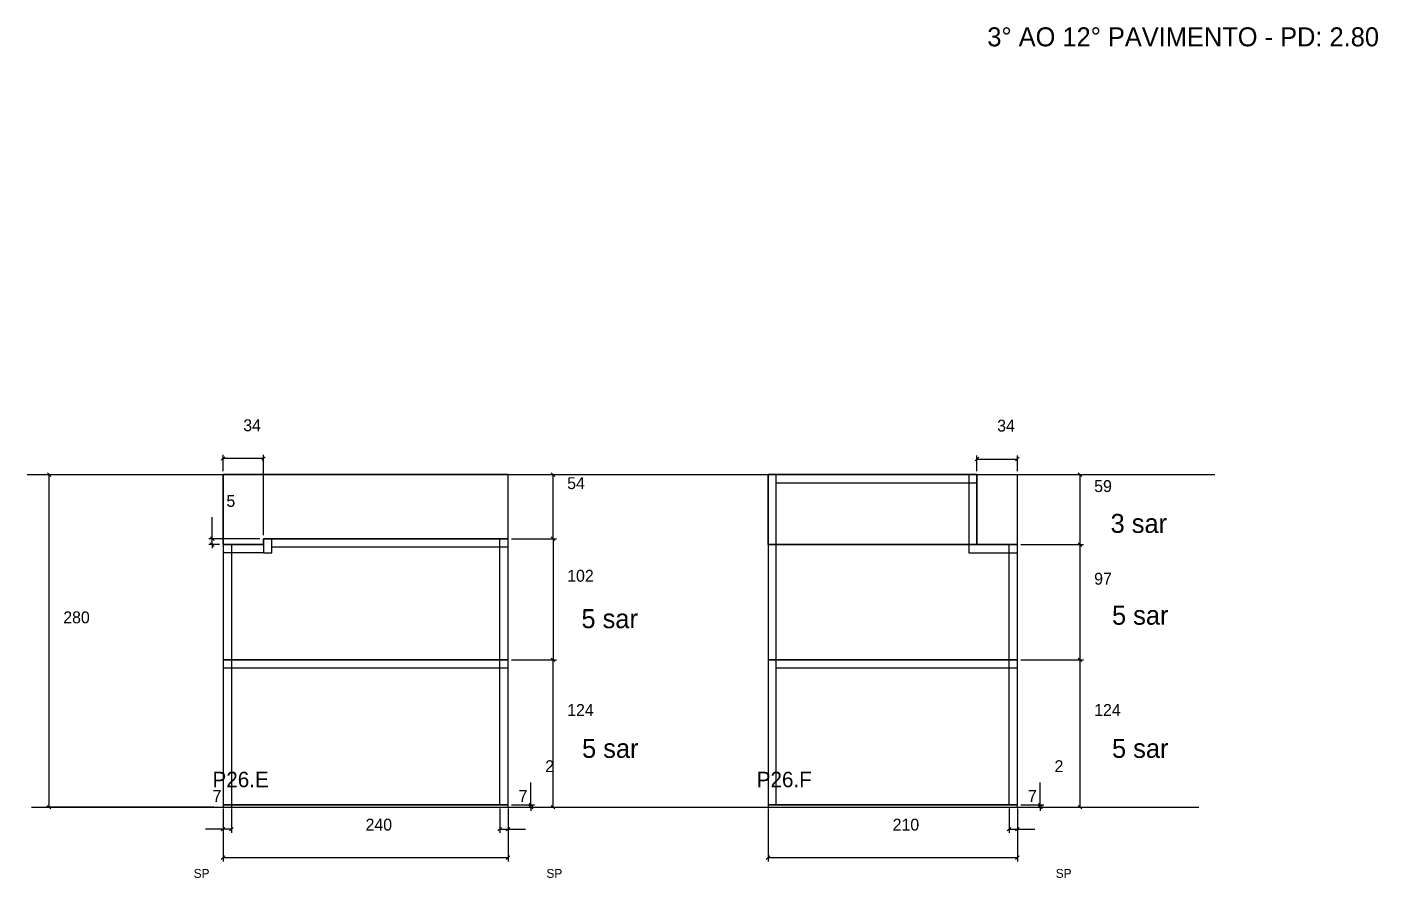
# Model space of a CAD drawing. Header units: metres. Extents: x 2947 to 8880, y 4018 to 5897.
# Drawn here: x 2947 to 4085, y 4018 to 4734 of the extents above; entities that cross this region are included whole.
import ezdxf

# ---------------------------------------------------------------- set-up
doc = ezdxf.new("R2010")
doc.units = ezdxf.units.M

msp = doc.modelspace()

# ---------------------------------------------------------------- linework, layer by layer
at = {"layer": 'COTA'}
for p, q in [((3113.6, 4372.5), (3110.6, 4369.5)), ((3144.6, 4369.5), (3147.6, 4372.5)), ((3748.5, 4372.1), (3745.5, 4369.1)), ((3779.5, 4369.1), (3782.5, 4372.1)), ((3391.5, 4356), (3388.5, 4359)), ((3835.3, 4356), (3832.3, 4359)), ((3101.5, 4305), (3104.5, 4302)), ((3391.5, 4302), (3388.5, 4305)), ((3388.5, 4305), (3391.5, 4302)), ((3104.5, 4297), (3101.5, 4300)), ((3832.3, 4300), (3835.3, 4297)), ((3835.3, 4297), (3832.3, 4300)), ((3391.5, 4200), (3388.5, 4203)), ((3388.5, 4203), (3391.5, 4200)), ((3832.3, 4203), (3835.3, 4200)), ((3835.3, 4200), (3832.3, 4203)), ((3369.9, 4081), (3372.9, 4078)), ((3372.9, 4076), (3369.9, 4079)), ((3388.5, 4079), (3391.5, 4076)), ((3798.8, 4081), (3801.8, 4078)), ((3801.8, 4076), (3798.8, 4079)), ((3832.3, 4079), (3835.3, 4076)), ((3113.6, 4060.5), (3110.6, 4057.5)), ((3117.6, 4057.5), (3120.6, 4060.5)), ((3346.6, 4060.5), (3343.6, 4057.5)), ((3350.6, 4057.5), (3353.6, 4060.5)), ((3775.5, 4060.5), (3772.5, 4057.5)), ((3779.5, 4057.5), (3782.5, 4060.5)), ((3113.6, 4036.4), (3110.6, 4033.4)), ((3350.6, 4033.4), (3353.6, 4036.4)), ((3572.5, 4036.4), (3569.5, 4033.4)), ((3779.5, 4033.4), (3782.5, 4036.4))]:
    msp.add_line(p, q, dxfattribs=at)
at = {"layer": 'COTA', "color": 4}
for p, q in [((3112.1, 4360.5), (3112.1, 4374)), ((3146.1, 4371), (3112.1, 4371)), ((3146.1, 4306.5), (3146.1, 4374)), ((3747, 4360.5), (3747, 4373.6)), ((3747, 4370.6), (3781, 4370.6)), ((3781, 4360.5), (3781, 4373.6)), ((3355.1, 4357.5), (3393, 4357.5)), ((3390, 4303.5), (3390, 4357.5)), ((3750, 4357.5), (3836.8, 4357.5)), ((3833.8, 4298.5), (3833.8, 4357.5)), ((3103, 4303.5), (3103, 4321.6)), ((3143.1, 4303.5), (3100, 4303.5)), ((3103, 4298.5), (3103, 4303.5)), ((3355.1, 4303.5), (3393, 4303.5)), ((3355.1, 4303.5), (3393, 4303.5)), ((3390, 4303.5), (3390, 4201.5)), ((3109.1, 4298.5), (3100, 4298.5)), ((3103, 4298.5), (3103, 4295.5)), ((3784, 4298.5), (3836.8, 4298.5)), ((3784, 4298.5), (3836.8, 4298.5)), ((3833.8, 4201.5), (3833.8, 4298.5)), ((3355.1, 4201.5), (3393, 4201.5)), ((3355.1, 4201.5), (3393, 4201.5)), ((3390, 4077.5), (3390, 4201.5)), ((3784, 4201.5), (3836.8, 4201.5)), ((3784, 4201.5), (3836.8, 4201.5)), ((3833.8, 4077.5), (3833.8, 4201.5)), ((3371.4, 4079.5), (3371.4, 4098.3)), ((3800.3, 4079.5), (3800.3, 4098.3)), ((3112.1, 4076.5), (3112.1, 4031.9)), ((3112.1, 4074.5), (3112.1, 4056)), ((3119.1, 4076.5), (3119.1, 4056)), ((3345.1, 4076.5), (3345.1, 4056)), ((3352.1, 4076.5), (3352.1, 4031.9)), ((3352.1, 4074.5), (3352.1, 4056)), ((3355.1, 4079.5), (3374.4, 4079.5)), ((3355.1, 4077.5), (3393, 4077.5)), ((3355.1, 4077.5), (3374.4, 4077.5)), ((3371.4, 4077.5), (3371.4, 4079.5)), ((3371.4, 4077.5), (3371.4, 4074.5)), ((3571, 4076.5), (3571, 4031.9)), ((3774, 4076.5), (3774, 4056)), ((3781, 4076.5), (3781, 4031.9)), ((3781, 4074.5), (3781, 4056)), ((3784, 4079.5), (3803.3, 4079.5)), ((3784, 4077.5), (3803.3, 4077.5)), ((3784, 4077.5), (3836.8, 4077.5)), ((3800.3, 4077.5), (3800.3, 4079.5)), ((3800.3, 4077.5), (3800.3, 4074.5)), ((3112.1, 4059), (3097.4, 4059)), ((3119.1, 4059), (3112.1, 4059)), ((3345.1, 4059), (3352.1, 4059)), ((3352.1, 4059), (3366.9, 4059)), ((3774, 4059), (3781, 4059)), ((3781, 4059), (3795.7, 4059)), ((3352.1, 4034.9), (3112.1, 4034.9)), ((3781, 4034.9), (3571, 4034.9))]:
    msp.add_line(p, q, dxfattribs=at)
at = {"layer": 'COTA', "color": 241}
for p, q in [((3352.1, 4357.5), (3112.1, 4357.5)), ((3112.1, 4298.5), (3112.1, 4357.5)), ((3352.1, 4303.5), (3352.1, 4357.5)), ((3747, 4357.5), (3781, 4357.5)), ((3781, 4298.5), (3781, 4357.5))]:
    msp.add_line(p, q, dxfattribs=at)
msp.add_lwpolyline([(3146.1, 4303.5), (3352.1, 4303.5), (3352.1, 4357.5), (3112.1, 4357.5), (3112.1, 4298.5), (3146.1, 4298.5), (3146.1, 4303.5)], dxfattribs=at)
at = {"layer": 'Hachura', "color": 251}
for points in [[(3747, 4298.5), (3747, 4357.5), (3571, 4357.5), (3571, 4298.5), (3747, 4298.5)], [(3352.1, 4303.5), (3146.1, 4303.5), (3146.1, 4298.5), (3112.1, 4298.5), (3112.1, 4201.5), (3352.1, 4201.5), (3352.1, 4303.5)], [(3781, 4077.5), (3781, 4298.5), (3571, 4298.5), (3571, 4077.5), (3781, 4077.5)], [(3352.1, 4077.5), (3352.1, 4201.5), (3112.1, 4201.5), (3112.1, 4077.5), (3352.1, 4077.5)]]:
    msp.add_lwpolyline(points, dxfattribs=at)
at = {"layer": 'NIVEL 2° PAV.', "color": 4}
for p, q in [((2962.5, 4357.5), (2968.6, 4357.5)), ((2965.6, 4077.5), (2965.6, 4357.5)), ((3104.4, 4077.5), (2962.6, 4077.5))]:
    msp.add_line(p, q, dxfattribs=at)
at = {"layer": 'NIVEL 2° PAV.'}
for p, q in [((2967.1, 4356), (2964.1, 4359)), ((2964.1, 4079), (2967.1, 4076))]:
    msp.add_line(p, q, dxfattribs=at)
at = {"layer": 'Nível', "color": 4}
for p, q in [((2947, 4357.5), (3947.2, 4357.5)), ((2950.8, 4077.5), (3933.7, 4077.5))]:
    msp.add_line(p, q, dxfattribs=at)
at = {"layer": 'Painéis', "color": 200}
for p, q in [((3571, 4357.5), (3747, 4357.5)), ((3747, 4357.5), (3571, 4357.5)), ((3571, 4298.5), (3571, 4357.5)), ((3747, 4357.5), (3747, 4298.5)), ((3352.1, 4303.5), (3146.1, 4303.5)), ((3146.1, 4298.5), (3146.1, 4303.5)), ((3352.1, 4201.5), (3352.1, 4303.5)), ((3112.1, 4298.5), (3112.1, 4201.5)), ((3146.1, 4298.5), (3112.1, 4298.5)), ((3571, 4298.5), (3781, 4298.5)), ((3571, 4298.5), (3571, 4201.5)), ((3781, 4298.5), (3571, 4298.5)), ((3781, 4201.5), (3781, 4298.5)), ((3112.1, 4201.5), (3112.1, 4077.5)), ((3112.1, 4201.5), (3352.1, 4201.5)), ((3352.1, 4077.5), (3352.1, 4201.5)), ((3571, 4201.5), (3781, 4201.5)), ((3781, 4201.5), (3571, 4201.5)), ((3571, 4201.5), (3571, 4077.5)), ((3781, 4077.5), (3781, 4201.5)), ((3112.1, 4079.5), (3352.1, 4079.5)), ((3571, 4079.5), (3781, 4079.5))]:
    msp.add_line(p, q, dxfattribs=at)
for points in [[(3352.1, 4079.5), (3112.1, 4079.5), (3112.1, 4077.5), (3352.1, 4077.5), (3352.1, 4079.5)], [(3781, 4079.5), (3571, 4079.5), (3571, 4077.5), (3781, 4077.5), (3781, 4079.5)]]:
    msp.add_lwpolyline(points, dxfattribs=at)
at = {"layer": 'SARR_2.2x7', "color": 40}
for p, q in [((3578, 4298.5), (3578, 4357.5)), ((3740, 4357.5), (3740, 4298.5)), ((3578, 4350.5), (3747, 4350.5)), ((3153.1, 4291.5), (3153.1, 4303.5)), ((3345.1, 4280.5), (3345.1, 4303.5)), ((3146.1, 4291.5), (3112.1, 4291.5)), ((3119.1, 4298.5), (3119.1, 4201.5)), ((3146.1, 4298.5), (3146.1, 4291.5)), ((3146.1, 4291.5), (3153.1, 4291.5)), ((3352.1, 4296.5), (3153.1, 4296.5)), ((3578, 4201.5), (3578, 4298.5)), ((3740, 4298.5), (3747, 4298.5)), ((3740, 4298.5), (3740, 4291.5)), ((3740, 4291.5), (3781, 4291.5)), ((3774, 4201.5), (3774, 4298.5)), ((3345.1, 4201.5), (3345.1, 4280.5)), ((3119.1, 4201.5), (3119.1, 4077.5)), ((3345.1, 4079.5), (3345.1, 4201.5)), ((3578, 4079.5), (3578, 4201.5)), ((3774, 4079.5), (3774, 4201.5)), ((3352.1, 4194.5), (3112.1, 4194.5)), ((3781, 4194.5), (3578, 4194.5))]:
    msp.add_line(p, q, dxfattribs=at)

# ---------------------------------------------------------------- texts
at = {"layer": 'COTA', "color": 240}
for s, p in [('34', (3129.1, 4394)), ('34', (3764, 4393.7)), ('54', (3401.9, 4345.3)), ('59', (3845.7, 4342.8)), ('5', (3114.9, 4330.3)), ('102', (3401.9, 4267.3)), ('97', (3845.7, 4264.8)), ('124', (3401.9, 4154.3)), ('124', (3845.7, 4154.3)), ('2', (3383.4, 4107)), ('2', (3812.3, 4107)), ('7', (3103.3, 4081.9)), ('7', (3361, 4081.9)), ('7', (3789.9, 4081.9)), ('240', (3232.1, 4057.8)), ('210', (3676, 4057.8))]:
    msp.add_text(s, height=10, dxfattribs=at).set_placement(p)
at = {"layer": 'NIVEL 2° PAV.', "color": 240}
msp.add_text('280', height=10, dxfattribs=at).set_placement((2977.5, 4232.3))
at = {"layer": 'NOMENCLATURA', "color": 2}
msp.add_text('3° AO 12° PAVIMENTO - PD: 2.80', height=16, dxfattribs=at).set_placement((3755.7, 4718))
at = {"layer": 'NOMENCLATURA', "color": 7}
for s, p in [('3 sar', (3859.5, 4308.4)), ('5 sar', (3413.9, 4228.2)), ('5 sar', (3860.7, 4231.1)), ('5 sar', (3414.4, 4119)), ('5 sar', (3860.7, 4119))]:
    msp.add_text(s, height=16, dxfattribs=at).set_placement(p)
at = {"layer": 'texto', "color": 4}
for p in [(3087.3, 4018), (3384.4, 4018), (3813.3, 4018)]:
    msp.add_text('SP', height=7.5, dxfattribs=at).set_placement(p)
at = {"layer": 'Texto Seção', "color": 7}
for s, p in [('P26.E', (3103.2, 4094.3)), ('P26.F', (3561.5, 4094.3))]:
    msp.add_text(s, height=13, dxfattribs=at).set_placement(p)

doc.saveas('drawing.dxf')
